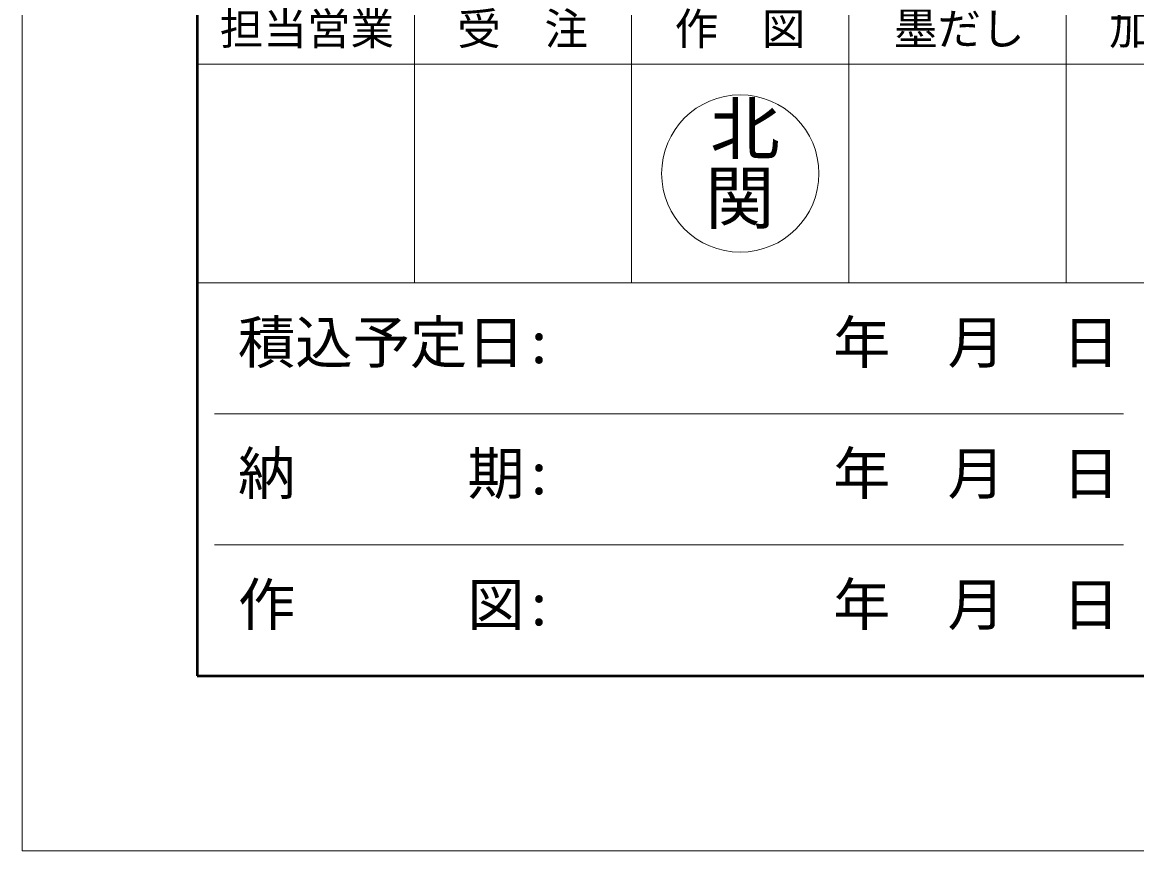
# Model space of a CAD drawing. Units: millimetres, scale not verified. Extents: x -5940 to 5940, y -4200 to 4200.
# Drawn here: x -5940 to -3390, y -4200 to -2304 of the extents above; entities that cross this region are included whole.
import ezdxf
from ezdxf.enums import TextEntityAlignment as Align

# ---------------------------------------------------------------- set-up
doc = ezdxf.new("R2010")
doc.units = ezdxf.units.MM
doc.header["$LTSCALE"] = 20
for name, color, linetype, lineweight in [('0-0_D-TTL', 158, 'Continuous', 20), ('0-1_Defpoints', 7, 'Continuous', 18), ('0-2_D-TTL-FRAM1', 143, 'Continuous', 13), ('0-3_D-TTL-TXT', 7, 'Continuous', 13)]:
    doc.layers.add(name, color=color, linetype=linetype, lineweight=lineweight)
doc.styles.add('HG正楷書体-PRO', font='')
doc.styles.add('ＭＳ ゴシック', font='')
doc.styles.get('HG正楷書体-PRO').set_extended_font_data('HG正楷書体-PRO')
doc.styles.get('ＭＳ ゴシック').set_extended_font_data('MS Gothic')

# ---------------------------------------------------------------- blocks, each defined once
blk = doc.blocks.new('A$C4DE05FD1')
at = {"layer": '0-0_D-TTL', "color": 143, "lineweight": 50}
for p, q in [((4000, 79000), (4000, 4000)), ((4000, 4000), (114800, 4000))]:
    blk.add_line(p, q, dxfattribs=at)
at = {"layer": '0-1_Defpoints', "color": 143}
for p, q in [((0, 84000), (0, 0)), ((0, 0), (118800, 0))]:
    blk.add_line(p, q, dxfattribs=at)
blk = doc.blocks.new('A$C39FC2013')
at = {"layer": '0-2_D-TTL-FRAM1', "lineweight": 50}
for p, q in [((0, 78000), (0, 0)), ((0, 0), (69600, 0))]:
    blk.add_line(p, q, dxfattribs=at)
at = {"layer": '0-2_D-TTL-FRAM1'}
for p, q in [((9942.9, 30800), (9942.9, 18000)), ((19885.7, 30800), (19885.7, 18000)), ((29828.6, 30800), (29828.6, 18000)), ((39771.4, 30800), (39771.4, 18000)), ((0, 28000), (69600, 28000)), ((0, 18000), (69600, 18000)), ((800, 12000), (42400, 12000)), ((800, 6000), (42400, 6000))]:
    blk.add_line(p, q, dxfattribs=at)
at = {"layer": '0-3_D-TTL-TXT', "style": 'ＭＳ ゴシック'}
for s, height, p in [('担当営業', 1462, (1037.4, 28456.7)), ('受\u3000注', 1462, (11910, 28456.7)), ('作\u3000図', 1462, (21852.9, 28456.7)), ('墨だし', 1462, (31888.6, 28456.7)), ('加\u3000工', 1462, (41738.6, 28456.7)), ('積込予定日:', 1924, (1869.1, 13735.8)), ('納\u3000\u3000\u3000期:', 1924, (1869.1, 7735.8)), ('作\u3000\u3000\u3000図:', 1924, (1869.1, 1735.8))]:
    blk.add_text(s, height=height, dxfattribs=at).set_placement(p, align=Align.BOTTOM_LEFT)

msp = doc.modelspace()

# ---------------------------------------------------------------- linework, layer by layer
at = {"layer": '0-3_D-TTL-TXT', "color": 1}
msp.add_circle((-4297.14, -2650), 180, dxfattribs=at)

# ---------------------------------------------------------------- block references
at = {"layer": '0-0_D-TTL'}
for name, p, xscale, yscale in [('A$C4DE05FD1', (-5940, -4200), 0.1, 0.1), ('A$C39FC2013', (-5540, -3800), 0.05, 0.05)]:
    msp.add_blockref(name, p, dxfattribs=dict(at, xscale=xscale, yscale=yscale))

# ---------------------------------------------------------------- texts
at = {"layer": '0-3_D-TTL-TXT', "color": 1, "style": 'HG正楷書体-PRO'}
for s, p in [('北', (-4365.95, -2640.84)), ('関', (-4377.61, -2798.83))]:
    msp.add_text(s, height=116.7, dxfattribs=at).set_placement(p, align=Align.BOTTOM_LEFT)
at = {"layer": '0-3_D-TTL-TXT', "style": 'ＭＳ ゴシック'}
for p in [(-4084.68, -3113.21), (-4084.68, -3413.21), (-4084.68, -3713.21)]:
    msp.add_text('年  月  日', height=96.19, dxfattribs=at).set_placement(p, align=Align.BOTTOM_LEFT)

doc.saveas('drawing.dxf')
